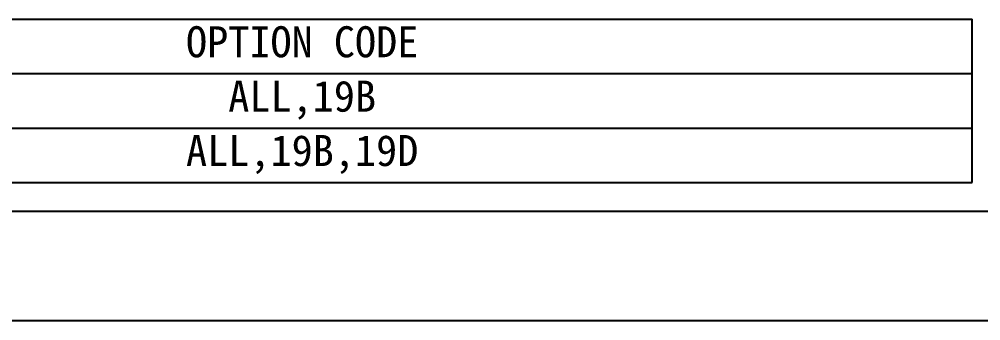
# Model space of a CAD drawing. Header units: inches. Extents: x 47316 to 59086, y 3141 to 11743.
# Drawn here: x 51511.9 to 51687.2, y 3325.1 to 3380.1 of the extents above; entities that cross this region are included whole.
import ezdxf
from ezdxf.enums import TextEntityAlignment as Align

# ---------------------------------------------------------------- set-up
doc = ezdxf.new("R2010")
doc.units = ezdxf.units.IN
doc.header["$MEASUREMENT"] = 0
doc.styles.add('COOL-仿宋', font='simfang.ttf')

msp = doc.modelspace()

# ---------------------------------------------------------------- linework, layer by layer
at = {"color": 0, "lineweight": -3}
for p, q in [((51124.17, 3380.13), (51685.63, 3380.13)), ((51685.63, 3350.34), (51685.63, 3380.13)), ((51124.17, 3370.2), (51685.63, 3370.2)), ((51124.17, 3360.27), (51685.63, 3360.27)), ((51124.17, 3350.34), (51685.63, 3350.34)), ((50282.93, 3345.09), (51924.93, 3345.09)), ((51944.93, 3325.09), (50262.93, 3325.09))]:
    msp.add_line(p, q, dxfattribs=at)

# ---------------------------------------------------------------- texts
at = {"color": 0, "lineweight": -3, "style": 'COOL-仿宋'}
for s, height, p in [('OPTION CODE', 5.6624, (51563.47, 3373.18)), ('ALL,19B', 5.662, (51563.47, 3363.25)), ('ALL,19B,19D', 5.6624, (51563.47, 3353.33))]:
    msp.add_text(s, height=height, dxfattribs=at).set_placement(p, align=Align.CENTER)

doc.saveas('drawing.dxf')
